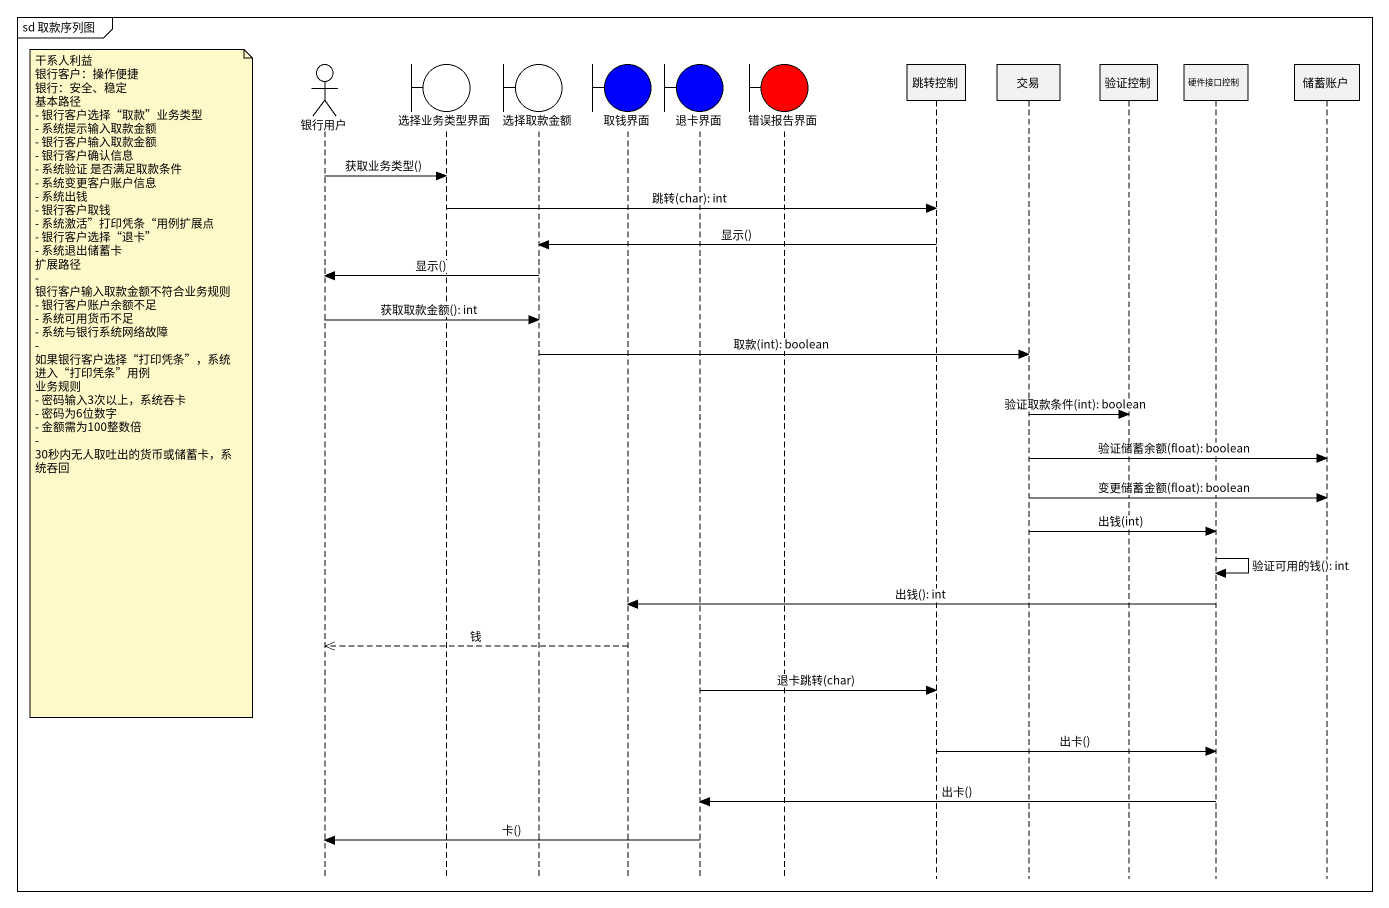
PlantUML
@startuml
mainframe sd 取款序列图
hide footbox
actor 银行用户
boundary 选择业务类型界面
boundary 选择取款金额
boundary 取钱界面 #0000FF
boundary 退卡界面 #0000FF
boundary 错误报告界面 #FF0000
participant 跳转控制
participant 交易
participant 验证控制
participant 硬件接口控制
participant 储蓄账户

银行用户 -> 选择业务类型界面 : 获取业务类型()
选择业务类型界面 -> 跳转控制 : 跳转(char): int
跳转控制 -> 选择取款金额 : 显示()
选择取款金额 -> 银行用户 : 显示()
银行用户 -> 选择取款金额 : 获取取款金额(): int
选择取款金额 -> 交易 : 取款(int): boolean
note left of 银行用户
  干系人利益
  银行客户：操作便捷
  银行：安全、稳定
  基本路径
  - 银行客户选择“取款”业务类型
  - 系统提示输入取款金额
  - 银行客户输入取款金额
  - 银行客户确认信息
  - 系统验证 是否满足取款条件
  - 系统变更客户账户信息
  - 系统出钱
  - 银行客户取钱
  - 系统激活”打印凭条“用例扩展点
  - 银行客户选择“退卡”
  - 系统退出储蓄卡
  扩展路径
  - 银行客户输入取款金额不符合业务规则
  - 银行客户账户余额不足
  - 系统可用货币不足
  - 系统与银行系统网络故障
  - 如果银行客户选择“打印凭条”，系统进入“打印凭条”用例
  业务规则
  - 密码输入3次以上，系统吞卡
  - 密码为6位数字
  - 金额需为100整数倍
  - 30秒内无人取吐出的货币或储蓄卡，系统吞回
end note
交易 -> 验证控制 : 验证取款条件(int): boolean
交易 -> 储蓄账户 : 验证储蓄余额(float): boolean
交易 -> 储蓄账户 : 变更储蓄金额(float): boolean
交易 -> 硬件接口控制 : 出钱(int)
硬件接口控制 -> 硬件接口控制 : 验证可用的钱(): int
硬件接口控制 -> 取钱界面 : 出钱(): int
取钱界面 -->> 银行用户 : 钱
退卡界面 -> 跳转控制 : 退卡跳转(char)
跳转控制 -> 硬件接口控制 : 出卡()
硬件接口控制 -> 退卡界面 : 出卡()
退卡界面 -> 银行用户 : 卡()
@enduml
